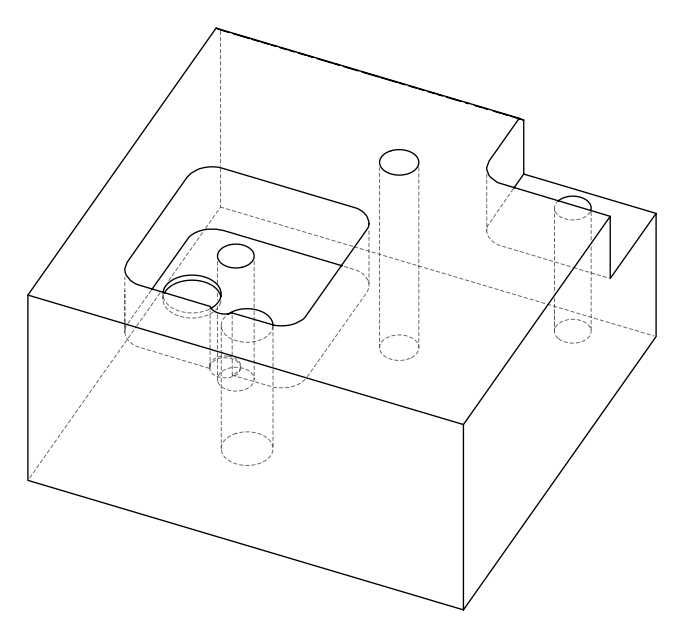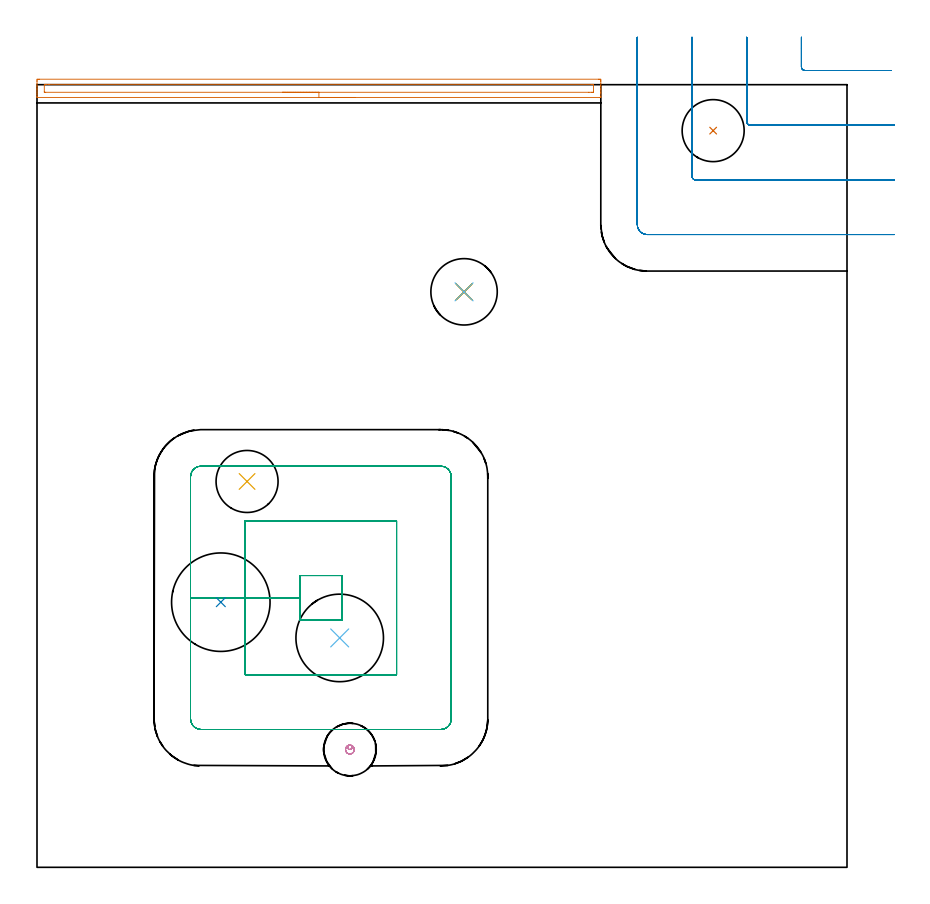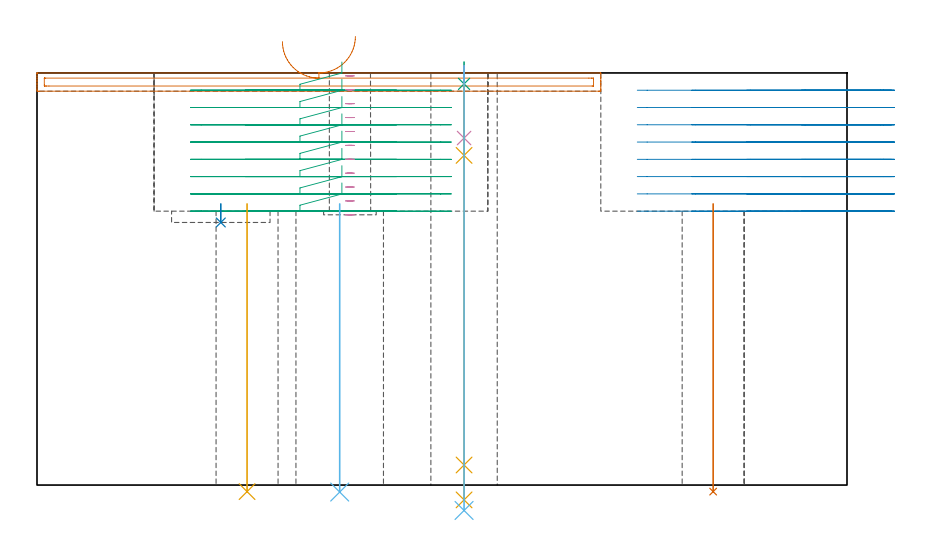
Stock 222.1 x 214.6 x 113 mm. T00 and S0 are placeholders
(PLAN: 12 operations, 10 tool changes, 20.6 min)
(1 AREA_MILL | FG_CHAMFER_SURFACE | UGT0205_001 | 2.66 min | 1977 mm3)
(2 MILL_CORNER_NOTCH_RECTANGULAR | CORNER_NOTCH_RECTANGULAR | UGT0201_094 | Follow Part, ap 5, ae 75% | 5.81 min | 129375 mm3)
(3 MILL_RECTANGULAR_POCKET | POCKET_RECTANGULAR_STRAIGHT | UGT0201_094 | Follow Part, ap 5, ae 75% | 9.44 min | 314345 mm3)
(4 MILL_BLIND_HOLE_FROM_SOLID_MATERIAL | STEP1POCKET | NXT0201_011 | Spiral | 0.51 min | 970 mm3)
(5 INDEXABLE_INSERT_DRILL_THROUGH_HOLE_FROM_SOLID | STEP1HOLE | NXT0302_005 | 0.32 min | 17030 mm3)
(6 INDEXABLE_INSERT_DRILL_THROUGH_HOLE_FROM_SOLID_1 | STEP1HOLE_1 | NXT0302_019 | 0.33 min | 33953 mm3)
(7 INDEXABLE_INSERT_DRILL_THROUGH_HOLE_FROM_SOLID_2 | STEP1HOLE_3 | NXT0302_005 | 0.32 min | 17036 mm3)
(8 INDEXABLE_INSERT_DRILL_BLIND_HOLE_FROM_SOLID | STEP1POCKET_1 | UGT0302_006 | 0.03 min | 1776 mm3)
(9 SPOT_DRILL | STEP1HOLE_2 | NXT0321_9005460120000 | 0.05 min | 190 mm3)
(10 DRILL_BLIND_HOLE_INTO_CENTER | STEP1HOLE_2 | UGT0301_229 | 0.08 min | 1528 mm3)
(11 GUN_DRILL_THROUGH_HOLE | STEP1HOLE_2 | UGT0307_008 | 0.58 min | 9244 mm3)
(12 DRILL_TO_ENLARGE_THROUGH_HOLE | STEP1HOLE_2 | UGT0301_251 | 0.49 min | 18414 mm3)
(TOOL UGT0205_001 | Chamfer Mill 20 x 3 x 45 deg. | D20 FL50 Z2)
(TOOL UGT0201_094 | End mill 20 mm | D20 FL38 Z4)
(TOOL NXT0201_011 | ENDMILL 12mm [2P460-1200-NA 1630] | D12 FL38 Z6)
(TOOL NXT0302_005 | Index. Insert Drill 17mm [880-D1700L20-05] | D17 PA176 FL85 Z2)
(TOOL NXT0302_019 | Index. Insert Drill 24mm [880-D2400L25-05] | D24 PA176 FL120 Z2)
(TOOL UGT0302_006 | Indexable Insert Drill 27mm | D27 PA180 FL50 Z2)
(TOOL NXT0321_9005460120000 | NC Spot Drill, 142deg, 12mm, Carbide, Uncoated | D12 PA142 FL30 Z2)
(TOOL UGT0301_229 | Twist Drill 11.9 mm | D11.9 PA118 FL100 Z2)
(TOOL UGT0307_008 | Gun Drill 11 mm | D11 PA130 FL24 Z1)
(TOOL UGT0301_251 | Twist Drill 18.2 mm | D18.2 PA118 FL135 Z2)
(OP 1 AREA_MILL)
G17 G21 G94 G90
T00 M6
G54
G17 G0 G90 X87.3 Y211.1 S1061 M3
G43 Z123. H0
G94 G1 X87.262 Z122.128 F250.
X87.148 Z121.263
X86.959 Z120.412
X86.697 Z119.58
X86.363 Z118.774
X85.96 Z118.
X85.491 Z117.264
X84.96 Z116.572
X84.371 Z115.929
X83.728 Z115.34
X83.036 Z114.808
X82.3 Z114.34
X81.526 Z113.937
X80.72 Z113.603
X79.888 Z113.341
X79.036 Z113.152
X78.172 Z113.038
X77.3 Z113.
X0.152
X0.01 Y211.102 Z112.988
X0.002 Y211.207 Z112.885
X0. Y211.317 Z112.782
Y212.013 Z112.086
Y212.571 Z111.528
Y213.164 Z110.932
Y213.46 Z110.636
Y214.036 Z110.061
Y214.332 Z109.765
Y214.908 Z109.186
Y215.492 Z108.603
X0.003 Y215.78 Z108.315
X0.01 Y216.093 Z108.003
X0.273 Y216.098 Z108.
X0.598 Y216.1
X154.002
X154.327 Y216.098
X154.59 Y216.093 Z108.003
X154.6 Y215.78 Z108.315
Y215.492 Z108.603
Y214.908 Z109.186
Y214.333 Z109.765
Y214.036 Z110.061
Y213.46 Z110.636
Y213.164 Z110.932
Y212.571 Z111.528
Y212.292 Z111.807
Y211.317 Z112.782
X154.598 Y211.207 Z112.885
X154.59 Y211.102 Z112.988
X154.448 Y211.1 Z113.
X77.3
Y212.514 Z111.586
X2.381
X2.153 Y212.515 Z111.585
X2.042 Y212.518 Z111.582
X2.018 Y212.521 Z111.579
X2.01 Y212.529 Z111.571
X2.006 Y212.551 Z111.549
X2.001 Y212.664 Z111.436
X2. Y214.408 Z109.692
X2.004 Y214.533 Z109.567
X2.01 Y214.632 Z109.468
X2.017 Y214.679 Z109.421
X2.05 Y214.681 Z109.419
X2.381 Y214.685 Z109.415
X2.609 Y214.686 Z109.414
X3.273
X152.219
X152.447 Y214.685 Z109.415
X152.558 Y214.682 Z109.418
X152.582 Y214.679 Z109.421
X152.59 Y214.671 Z109.429
X152.594 Y214.649 Z109.451
X152.599 Y214.536 Z109.564
X152.6 Y212.792 Z111.308
X152.596 Y212.667 Z111.433
X152.59 Y212.568 Z111.532
X152.583 Y212.521 Z111.579
X152.55 Y212.519 Z111.581
X152.219 Y212.516 Z111.584
X151.991 Y212.514 Z111.586
X151.327
X77.3
X76.428 Z111.624
X75.563 Z111.738
X74.712 Z111.927
X73.88 Z112.189
X73.074 Z112.523
X72.3 Z112.926
X71.564 Z113.394
X70.872 Z113.925
X70.229 Z114.515
X69.64 Z115.158
X69.108 Z115.85
X68.64 Z116.586
X68.237 Z117.36
X67.903 Z118.166
X67.641 Z118.998
X67.452 Z119.849
X67.338 Z120.714
X67.3 Z121.586
G0 Z123.
M5
M2
(OP 2 MILL_CORNER_NOTCH_RECTANGULAR)
G17 G21 G94 G90
T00 M6
G54
G17 G0 G90 X209.6 Y227.6 S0 M3
G43 Z123. H0
Z108.262
G94 G1 Y224.6 F250.
Y219.496 F500.
G3 X210.596 Y218.5 R1.
G1 X231.308
X234.308 F250.
G0 Z123.
X194.6 Y227.6
Z108.262
G1 Y224.6
Y204.496 F500.
G3 X195.596 Y203.5 R1.
G1 X232.1
X235.1 F250.
G0 Z123.
X179.6 Y227.6
Z108.262
G1 Y224.6
Y189.496 F500.
G3 X180.596 Y188.5 R1.
G1 X232.1
X235.1 F250.
G0 Z123.
X164.6 Y227.6
Z108.262
G1 Y224.6
Y176.2 F500.
G3 X167.3 Y173.5 R2.7
G1 X232.1
X235.1 F250.
G0 Z123.
X209.6 Y227.6
Z103.525
G1 Y224.6
Y219.496 F500.
G3 X210.596 Y218.5 R1.
G1 X231.308
X234.308 F250.
G0 Z123.
X194.6 Y227.6
Z103.525
G1 Y224.6
Y204.496 F500.
G3 X195.596 Y203.5 R1.
G1 X232.1
X235.1 F250.
G0 Z123.
X179.6 Y227.6
Z103.525
G1 Y224.6
Y189.496 F500.
G3 X180.596 Y188.5 R1.
G1 X232.1
X235.1 F250.
G0 Z123.
X164.6 Y227.6
Z103.525
G1 Y224.6
Y176.2 F500.
G3 X167.3 Y173.5 R2.7
G1 X232.1
X235.1 F250.
G0 Z123.
X209.6 Y227.6
Z98.787
G1 Y224.6
Y219.496 F500.
G3 X210.596 Y218.5 R1.
G1 X231.308
X234.308 F250.
G0 Z123.
X194.6 Y227.6
Z98.787
G1 Y224.6
Y204.496 F500.
G3 X195.596 Y203.5 R1.
G1 X232.1
X235.1 F250.
G0 Z123.
X179.6 Y227.6
Z98.787
G1 Y224.6
Y189.496 F500.
G3 X180.596 Y188.5 R1.
G1 X232.1
X235.1 F250.
G0 Z123.
X164.6 Y227.6
Z98.787
G1 Y224.6
Y176.2 F500.
G3 X167.3 Y173.5 R2.7
G1 X232.1
X235.1 F250.
G0 Z123.
X209.6 Y227.6
Z94.05
G1 Y224.6
Y219.496 F500.
G3 X210.596 Y218.5 R1.
G1 X231.308
X234.308 F250.
G0 Z123.
X194.6 Y227.6
Z94.05
G1 Y224.6
Y204.496 F500.
G3 X195.596 Y203.5 R1.
G1 X232.1
X235.1 F250.
G0 Z123.
X179.6 Y227.6
Z94.05
G1 Y224.6
Y189.496 F500.
G3 X180.596 Y188.5 R1.
G1 X232.1
X235.1 F250.
G0 Z123.
X164.6 Y227.6
Z94.05
G1 Y224.6
Y176.2 F500.
G3 X167.3 Y173.5 R2.7
G1 X232.1
X235.1 F250.
G0 Z123.
X209.6 Y227.6
Z89.312
G1 Y224.6
Y219.496 F500.
G3 X210.596 Y218.5 R1.
G1 X231.308
X234.308 F250.
G0 Z123.
X194.6 Y227.6
Z89.312
G1 Y224.6
Y204.496 F500.
G3 X195.596 Y203.5 R1.
G1 X232.1
X235.1 F250.
G0 Z123.
X179.6 Y227.6
Z89.312
G1 Y224.6
Y189.496 F500.
G3 X180.596 Y188.5 R1.
G1 X232.1
X235.1 F250.
G0 Z123.
X164.6 Y227.6
Z89.312
G1 Y224.6
Y176.2 F500.
G3 X167.3 Y173.5 R2.7
G1 X232.1
X235.1 F250.
G0 Z123.
X209.6 Y227.6
Z84.575
G1 Y224.6
Y219.496 F500.
G3 X210.596 Y218.5 R1.
G1 X231.308
X234.308 F250.
G0 Z123.
X194.6 Y227.6
Z84.575
G1 Y224.6
Y204.496 F500.
G3 X195.596 Y203.5 R1.
G1 X232.1
X235.1 F250.
G0 Z123.
X179.6 Y227.6
Z84.575
G1 Y224.6
Y189.496 F500.
G3 X180.596 Y188.5 R1.
G1 X232.1
X235.1 F250.
G0 Z123.
X164.6 Y227.6
Z84.575
G1 Y224.6
Y176.2 F500.
G3 X167.3 Y173.5 R2.7
G1 X232.1
X235.1 F250.
G0 Z123.
X209.6 Y227.6
Z79.837
G1 Y224.6
Y219.496 F500.
G3 X210.596 Y218.5 R1.
G1 X231.308
X234.308 F250.
G0 Z123.
X194.6 Y227.6
Z79.837
G1 Y224.6
Y204.496 F500.
G3 X195.596 Y203.5 R1.
G1 X232.1
X235.1 F250.
G0 Z123.
X179.6 Y227.6
Z79.837
G1 Y224.6
Y189.496 F500.
G3 X180.596 Y188.5 R1.
G1 X232.1
X235.1 F250.
G0 Z123.
X164.6 Y227.6
Z79.837
G1 Y224.6
Y176.2 F500.
G3 X167.3 Y173.5 R2.7
G1 X232.1
X235.1 F250.
G0 Z123.
X209.6 Y227.6
Z75.1
G1 Y224.6
Y219.496 F500.
G3 X210.596 Y218.5 R1.
G1 X231.308
X234.308 F250.
G0 Z123.
X194.6 Y227.6
Z75.1
G1 Y224.6
Y204.496 F500.
G3 X195.596 Y203.5 R1.
G1 X232.1
X235.1 F250.
G0 Z123.
X179.6 Y227.6
Z75.1
G1 Y224.6
Y189.496 F500.
G3 X180.596 Y188.5 R1.
G1 X232.1
X235.1 F250.
G0 Z123.
X164.6 Y227.6
Z75.1
G1 Y224.6
Y176.2 F500.
G3 X167.3 Y173.5 R2.7
G1 X232.1
X235.1 F250.
G0 Z123.
M5
M2
(OP 3 MILL_RECTANGULAR_POCKET)
G17 G21 G94 G90
T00 M6
G54
G17 G0 G90 X83.6 Y68.723 S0 M3
G43 Z123. H0
Z116.
G94 G1 Y80. Z112.978 F250.
X72.1 Z109.897
Y73.9 Z108.262
Y67.8 F500.
X83.6
Y80.
X72.1
Y73.9
X57.1
Y52.8
X98.6
Y95.
X57.1
Y73.9
X42.1
Y40.7
G3 X45. Y37.8 R2.9
G1 X110.7
G3 X113.6 Y40.7 R2.9
G1 Y107.1
G3 X110.7 Y110. R2.9
G1 X45.
G3 X42.1 Y107.1 R2.9
G1 Y73.9
Y72.9
G0 X83.6 Y68.723 Z111.262
G1 Y80. Z108.241 F250.
X72.1 Z105.159
Y73.9 Z103.525
Y67.8 F500.
X83.6
Y80.
X72.1
Y73.9
X57.1
Y52.8
X98.6
Y95.
X57.1
Y73.9
X42.1
Y40.7
G3 X45. Y37.8 R2.9
G1 X110.7
G3 X113.6 Y40.7 R2.9
G1 Y107.1
G3 X110.7 Y110. R2.9
G1 X45.
G3 X42.1 Y107.1 R2.9
G1 Y73.9
Y72.9
G0 X83.6 Y68.723 Z106.525
G1 Y80. Z103.503 F250.
X72.1 Z100.422
Y73.9 Z98.787
Y67.8 F500.
X83.6
Y80.
X72.1
Y73.9
X57.1
Y52.8
X98.6
Y95.
X57.1
Y73.9
X42.1
Y40.7
G3 X45. Y37.8 R2.9
G1 X110.7
G3 X113.6 Y40.7 R2.9
G1 Y107.1
G3 X110.7 Y110. R2.9
G1 X45.
G3 X42.1 Y107.1 R2.9
G1 Y73.9
Y72.9
G0 X83.6 Y68.723 Z101.787
G1 Y80. Z98.766 F250.
X72.1 Z95.684
Y73.9 Z94.05
Y67.8 F500.
X83.6
Y80.
X72.1
Y73.9
X57.1
Y52.8
X98.6
Y95.
X57.1
Y73.9
X42.1
Y40.7
G3 X45. Y37.8 R2.9
G1 X110.7
G3 X113.6 Y40.7 R2.9
G1 Y107.1
G3 X110.7 Y110. R2.9
G1 X45.
G3 X42.1 Y107.1 R2.9
G1 Y73.9
Y72.9
G0 X83.6 Y68.723 Z97.05
G1 Y80. Z94.028 F250.
X72.1 Z90.947
Y73.9 Z89.312
Y67.8 F500.
X83.6
Y80.
X72.1
Y73.9
X57.1
Y52.8
X98.6
Y95.
X57.1
Y73.9
X42.1
Y40.7
G3 X45. Y37.8 R2.9
G1 X110.7
G3 X113.6 Y40.7 R2.9
G1 Y107.1
G3 X110.7 Y110. R2.9
G1 X45.
G3 X42.1 Y107.1 R2.9
G1 Y73.9
Y72.9
G0 X83.6 Y68.723 Z92.312
G1 Y80. Z89.291 F250.
X72.1 Z86.209
Y73.9 Z84.575
Y67.8 F500.
X83.6
Y80.
X72.1
Y73.9
X57.1
Y52.8
X98.6
Y95.
X57.1
Y73.9
X42.1
Y40.7
G3 X45. Y37.8 R2.9
G1 X110.7
G3 X113.6 Y40.7 R2.9
G1 Y107.1
G3 X110.7 Y110. R2.9
G1 X45.
G3 X42.1 Y107.1 R2.9
G1 Y73.9
Y72.9
G0 X83.6 Y68.723 Z87.575
G1 Y80. Z84.553 F250.
X72.1 Z81.472
Y73.9 Z79.837
Y67.8 F500.
X83.6
Y80.
X72.1
Y73.9
X57.1
Y52.8
X98.6
Y95.
X57.1
Y73.9
X42.1
Y40.7
G3 X45. Y37.8 R2.9
G1 X110.7
G3 X113.6 Y40.7 R2.9
G1 Y107.1
G3 X110.7 Y110. R2.9
G1 X45.
G3 X42.1 Y107.1 R2.9
G1 Y73.9
Y72.9
G0 X83.6 Y68.723 Z82.837
G1 Y80. Z79.816 F250.
X72.1 Z76.734
Y73.9 Z75.1
Y67.8 F500.
X83.6
Y80.
X72.1
Y73.9
X57.1
Y52.8
X98.6
Y95.
X57.1
Y73.9
X42.1
Y40.7
G3 X45. Y37.8 R2.9
G1 X110.7
G3 X113.6 Y40.7 R2.9
G1 Y107.1
G3 X110.7 Y110. R2.9
G1 X45.
G3 X42.1 Y107.1 R2.9
G1 Y73.9
Y72.9
G0 Z123.
M5
M2
(OP 4 MILL_BLIND_HOLE_FROM_SOLID_MATERIAL)
G17 G21 G94 G90
T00 M6
G54
G17 G0 G90 X85.8 Y32.3 S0 M3
G43 Z123. H1
Z112.191
G94 G3 X86.4 Y32.9 R0.6 F250.
X85.8 Y33.5 R0.6
X84.6 Y32.3 R1.2
X85.8 Y33.5 R-1.2
X85.2 Y32.9 R0.6
X85.8 Y32.3 R0.6
G0 Z108.382
G3 X86.4 Y32.9 R0.6
X85.8 Y33.5 R0.6
X84.6 Y32.3 R1.2
X85.8 Y33.5 R-1.2
X85.2 Y32.9 R0.6
X85.8 Y32.3 R0.6
G0 Z104.573
G3 X86.4 Y32.9 R0.6
X85.8 Y33.5 R0.6
X84.6 Y32.3 R1.2
X85.8 Y33.5 R-1.2
X85.2 Y32.9 R0.6
X85.8 Y32.3 R0.6
G0 Z100.764
G3 X86.4 Y32.9 R0.6
X85.8 Y33.5 R0.6
X84.6 Y32.3 R1.2
X85.8 Y33.5 R-1.2
X85.2 Y32.9 R0.6
X85.8 Y32.3 R0.6
G0 Z96.955
G3 X86.4 Y32.9 R0.6
X85.8 Y33.5 R0.6
X84.6 Y32.3 R1.2
X85.8 Y33.5 R-1.2
X85.2 Y32.9 R0.6
X85.8 Y32.3 R0.6
G0 Z93.145
G3 X86.4 Y32.9 R0.6
X85.8 Y33.5 R0.6
X84.6 Y32.3 R1.2
X85.8 Y33.5 R-1.2
X85.2 Y32.9 R0.6
X85.8 Y32.3 R0.6
G0 Z89.336
G3 X86.4 Y32.9 R0.6
X85.8 Y33.5 R0.6
X84.6 Y32.3 R1.2
X85.8 Y33.5 R-1.2
X85.2 Y32.9 R0.6
X85.8 Y32.3 R0.6
G0 Z85.527
G3 X86.4 Y32.9 R0.6
X85.8 Y33.5 R0.6
X84.6 Y32.3 R1.2
X85.8 Y33.5 R-1.2
X85.2 Y32.9 R0.6
X85.8 Y32.3 R0.6
G0 Z81.718
G3 X86.4 Y32.9 R0.6
X85.8 Y33.5 R0.6
X84.6 Y32.3 R1.2
X85.8 Y33.5 R-1.2
X85.2 Y32.9 R0.6
X85.8 Y32.3 R0.6
G0 Z77.909
G3 X86.4 Y32.9 R0.6
X85.8 Y33.5 R0.6
X84.6 Y32.3 R1.2
X85.8 Y33.5 R-1.2
X85.2 Y32.9 R0.6
X85.8 Y32.3 R0.6
G0 Z74.1
G3 X86.4 Y32.9 R0.6
X85.8 Y33.5 R0.6
X84.6 Y32.3 R1.2
X85.8 Y33.5 R-1.2
X85.2 Y32.9 R0.6
X85.8 Y32.3 R0.6
G0 Z123.
M5
M2
(OP 5 INDEXABLE_INSERT_DRILL_THROUGH_HOLE_FROM_SOLID)
G17 G21 G94 G90
T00 M6
G54
G17 G0 G90 X57.6 Y105.8 S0 M3
G43 Z123. H1
G94 G81 G98 Z-1.797 F250. R77.1
G80
M5
M2
(OP 6 INDEXABLE_INSERT_DRILL_THROUGH_HOLE_FROM_SOLID_1)
G17 G21 G94 G90
T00 M6
G54
G17 G0 G90 X83. Y62.9 S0 M3
G43 Z123. H1
G94 G81 G98 Z-1.919 F250. R77.1
G80
M5
M2
(OP 7 INDEXABLE_INSERT_DRILL_THROUGH_HOLE_FROM_SOLID_2)
G17 G21 G94 G90
T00 M6
G54
G17 G0 G90 X185.4 Y202. S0 M3
G43 Z123. H1
G94 G81 G98 Z-1.797 F250. R77.1
G80
M5
M2
(OP 8 INDEXABLE_INSERT_DRILL_BLIND_HOLE_FROM_SOLID)
G17 G21 G94 G90
T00 M6
G54
G17 G0 G90 X50.4 Y72.7 S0 M3
G43 Z123. H0
G94 G81 G98 Z72. F250. R77.1
G80
M5
M2
(OP 9 SPOT_DRILL)
G17 G21 G94 G90
T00 M6
G54
G17 G0 G90 X117.1 Y157.8 S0 M3
G43 Z123. H0
G94 G81 G98 Z110. F250. R116.
G80
M5
M2
(OP 10 DRILL_BLIND_HOLE_INTO_CENTER)
G17 G21 G94 G90
T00 M6
G54
G17 G0 G90 X117.1 Y157.8 S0 M3
G43 Z123. H0
G94 G81 G98 Z95.15 F250. R115.
G80
M5
M2
(OP 11 GUN_DRILL_THROUGH_HOLE)
G17 G21 G94 G90
T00 M6
G54
G17 G0 G90 X117.1 Y157.8 M8
G43 Z123. H0
Z110.057
S716 M3
G94 G1 Z90.39 F125. M26
G4 X.084
Z5.5 F250.
G4 X.084
Z-4.065 F125.
G4 X.084
M5
M9
G0 Z110.057
Z123.
M2
(OP 12 DRILL_TO_ENLARGE_THROUGH_HOLE)
G17 G21 G94 G90
T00 M6
G54
G17 G0 G90 X117.1 Y157.8 S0 M3
G43 Z123. H0
G94 G73 G98 Z-6.968 F250. Q17.138 R115.
G80
M5
M2
